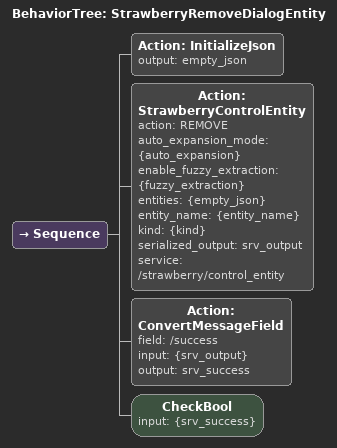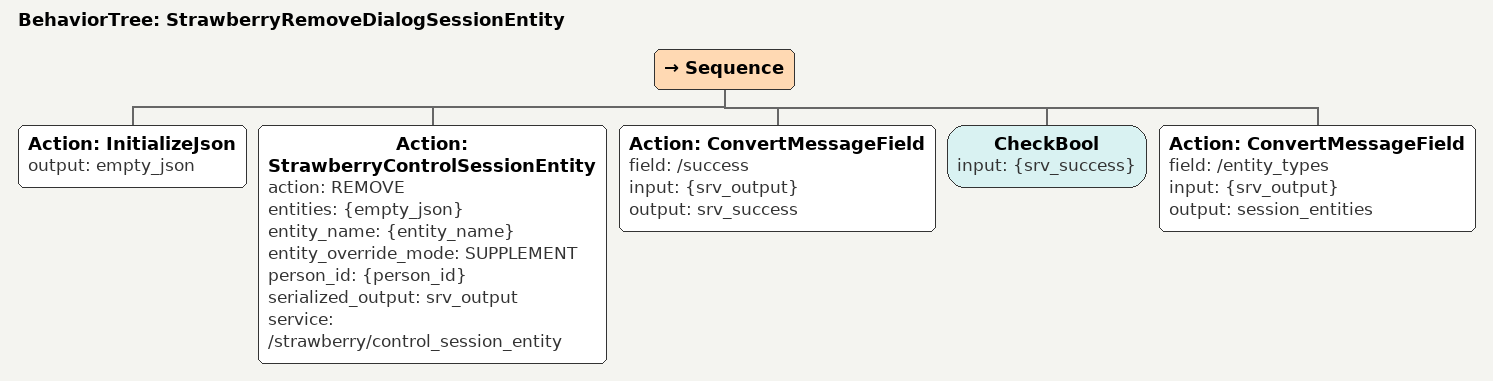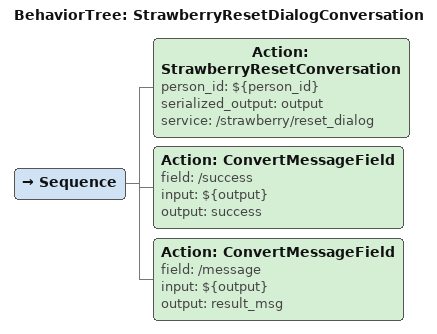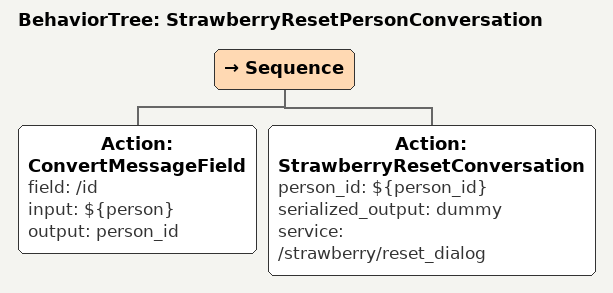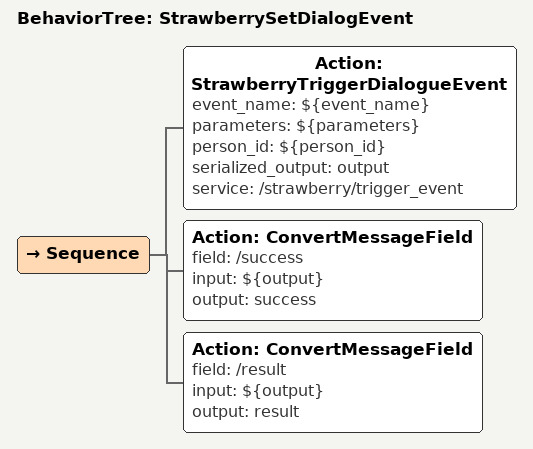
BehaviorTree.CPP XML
<BehaviorTree ID="StrawberryRemoveDialogEntity">
    <Sequence>
        <Action ID="InitializeJson" output="empty_json"/>
        <Action ID="StrawberryControlEntity" action="REMOVE" auto_expansion_mode="{auto_expansion}" enable_fuzzy_extraction="{fuzzy_extraction}" entities="{empty_json}" entity_name="{entity_name}" kind="{kind}" serialized_output="srv_output" service="/strawberry/control_entity"/>
        <Action ID="ConvertMessageField" field="/success" input="{srv_output}" output="srv_success"/>
        <CheckBool input="{srv_success}"/>
    </Sequence>
</BehaviorTree>

<BehaviorTree ID="StrawberryRemoveDialogSessionEntity">
    <Sequence>
        <Action ID="InitializeJson" output="empty_json"/>
        <Action ID="StrawberryControlSessionEntity" action="REMOVE" entities="{empty_json}" entity_name="{entity_name}" entity_override_mode="SUPPLEMENT" person_id="{person_id}" serialized_output="srv_output" service="/strawberry/control_session_entity"/>
        <Action ID="ConvertMessageField" field="/success" input="{srv_output}" output="srv_success"/>
        <CheckBool input="{srv_success}"/>
        <Action ID="ConvertMessageField" field="/entity_types" input="{srv_output}" output="session_entities"/>
    </Sequence>
</BehaviorTree>

<BehaviorTree ID="StrawberryResetDialogConversation">
    <Sequence>
        <Action ID="StrawberryResetConversation" person_id="${person_id}" serialized_output="output" service="/strawberry/reset_dialog"/>
        <Action ID="ConvertMessageField" field="/success" input="${output}" output="success"/>
        <Action ID="ConvertMessageField" field="/message" input="${output}" output="result_msg"/>
    </Sequence>
</BehaviorTree>

<BehaviorTree ID="StrawberryResetPersonConversation">
    <Sequence>
        <Action ID="ConvertMessageField" field="/id" input="${person}" output="person_id"/>
        <Action ID="StrawberryResetConversation" person_id="${person_id}" serialized_output="dummy" service="/strawberry/reset_dialog"/>
    </Sequence>
</BehaviorTree>

<BehaviorTree ID="StrawberrySetDialogEvent">
    <Sequence>
        <Action ID="StrawberryTriggerDialogueEvent" event_name="${event_name}" parameters="${parameters}" person_id="${person_id}" serialized_output="output" service="/strawberry/trigger_event"/>
        <Action ID="ConvertMessageField" field="/success" input="${output}" output="success"/>
        <Action ID="ConvertMessageField" field="/result" input="${output}" output="result"/>
    </Sequence>
</BehaviorTree>
